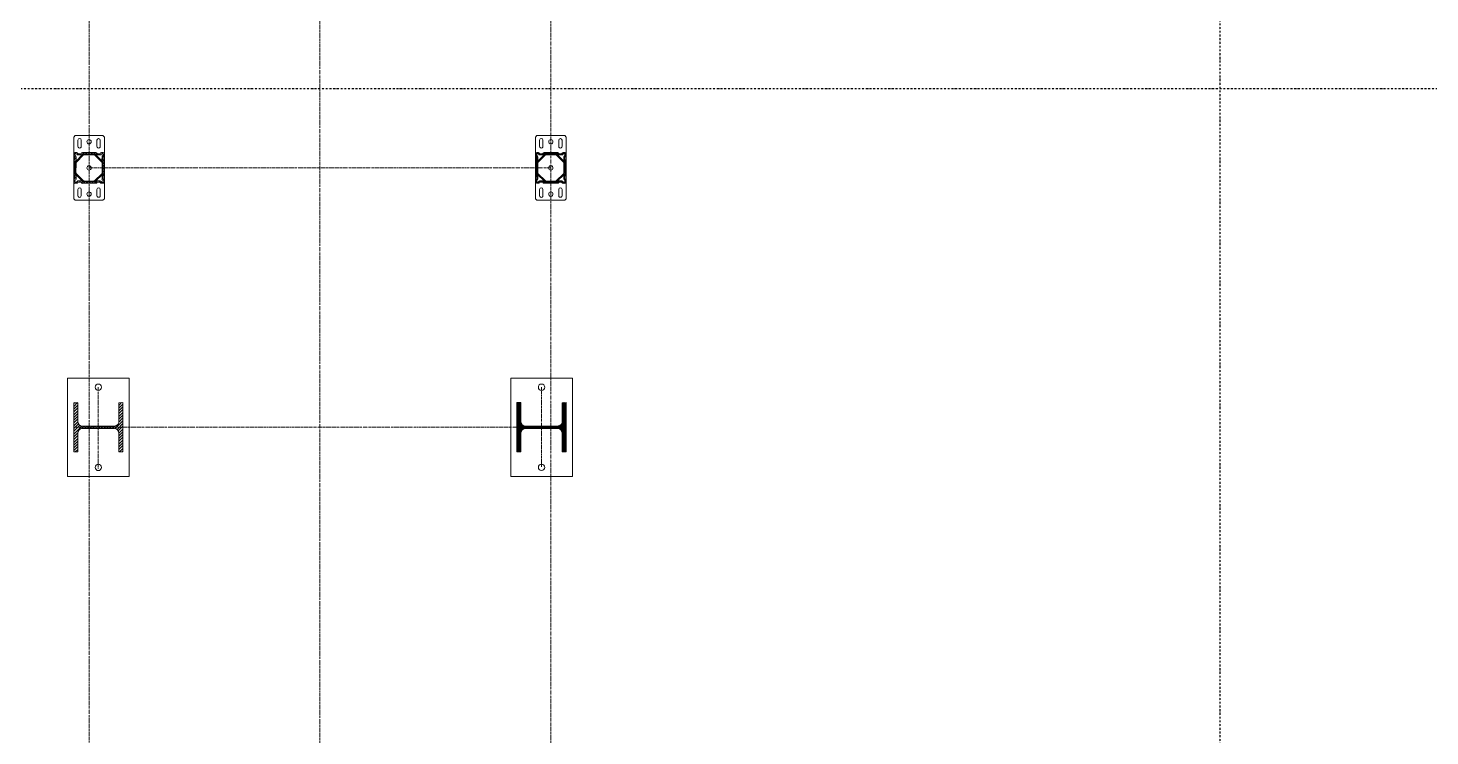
# Model space of a CAD drawing. Header units: millimetres. Extents: x 2179 to 44859, y 3478 to 159868.
# Drawn here: x 22198 to 26752, y 138791 to 141089 of the extents above; entities that cross this region are included whole.
import ezdxf

# ---------------------------------------------------------------- set-up
doc = ezdxf.new("R2010")
doc.units = ezdxf.units.MM
doc.linetypes.add('1_Čerchovaná 6_0mm', pattern=[12, 6, -3, 0, -3])
doc.linetypes.add('IMPORT-PHANTOM2', pattern=[14.732, 8.128, -1.524, 1.016, -1.524, 1.016, -1.524])
for name, color, linetype, lineweight in [('0-1', 7, 'IMPORT-PHANTOM2', 9), ('0-2', 7, 'Continuous', 9), ('2966-1_navrh dispozice stroju-HK_dwg-1', 7, 'Continuous', 9)]:
    doc.layers.add(name, color=color, linetype=linetype, lineweight=lineweight)
doc.layers.add('S-GRID-1', color=9, linetype='1_Čerchovaná 6_0mm', lineweight=25, true_color=0x808080)

# ---------------------------------------------------------------- blocks, each defined once
blk = doc.blocks.new('2966-1_navrh dispozice stroju-HK_dwg__X1424-902999-1NP _ stroje - KOTVÍCÍ BODY')
at = {"layer": '0-2'}
for p, q in [((-16824.2, 7785.1), (-16834.3, 7795.2)), ((-16828.7, 7785.1), (-16834.3, 7790.7)), ((-16819.7, 7785.1), (-16832.7, 7798.1)), ((-16815.3, 7785.1), (-16828.3, 7798.1)), ((-16810.8, 7785.1), (-16823.8, 7798.1)), ((-16806.3, 7785.1), (-16819.3, 7798.1)), ((-16801.8, 7785.1), (-16814.8, 7798.1)), ((-16797.3, 7785.1), (-16810.3, 7798.1)), ((-16792.8, 7785.1), (-16805.8, 7798.1)), ((-16788.3, 7785.1), (-16801.3, 7798.1)), ((-16783.8, 7785.1), (-16796.8, 7798.1)), ((-16779.3, 7785.1), (-16792.3, 7798.1)), ((-16774.8, 7785.1), (-16787.8, 7798.1)), ((-16769.9, 7784.7), (-16783.4, 7798.1)), ((-16750.3, 7769.5), (-16778.9, 7798.1)), ((-16749.8, 7773.6), (-16774.4, 7798.1)), ((-16748.6, 7776.8), (-16769.9, 7798.1)), ((-16746.9, 7779.6), (-16765.4, 7798.1)), ((-16744.6, 7781.8), (-16760.9, 7798.1)), ((-16741.8, 7783.5), (-16756.4, 7798.1)), ((-16738.5, 7784.7), (-16751.9, 7798.1)), ((-16734.4, 7785.1), (-16747.4, 7798.1)), ((-16729.9, 7785.1), (-16742.9, 7798.1)), ((-16725.5, 7785.1), (-16738.5, 7798.1)), ((-16721, 7785.1), (-16734, 7798.1)), ((-16716.5, 7785.1), (-16729.5, 7798.1)), ((-16712, 7785.1), (-16725, 7798.1)), ((-16707.5, 7785.1), (-16720.5, 7798.1)), ((-16703, 7785.1), (-16716, 7798.1)), ((-16698.5, 7785.1), (-16711.5, 7798.1)), ((-16694, 7785.1), (-16707, 7798.1)), ((-16689.5, 7785.1), (-16702.5, 7798.1)), ((-16685, 7785.1), (-16698, 7798.1)), ((-16680.5, 7785.1), (-16693.5, 7798.1)), ((-16676.1, 7785.1), (-16689.1, 7798.1)), ((-16674.3, 7787.8), (-16684.6, 7798.1)), ((-16674.3, 7792.3), (-16680.1, 7798.1)), ((-16674.3, 7796.8), (-16675.6, 7798.1)), ((-16833.2, 7785.1), (-16834.3, 7786.2)), ((-16750.3, 7765), (-16758.7, 7773.5)), ((-16750.3, 7760.6), (-16758.3, 7768.6)), ((-16750.3, 7756.1), (-16758.3, 7764.1)), ((-16750.3, 7751.6), (-16758.3, 7759.6)), ((-16750.3, 7747.1), (-16758.3, 7755.1)), ((-16750.3, 7742.6), (-16758.3, 7750.6)), ((-16750.3, 7738.1), (-16758.3, 7746.1)), ((-16750.3, 7733.6), (-16758.3, 7741.6)), ((-16750.3, 7729.1), (-16758.3, 7737.1)), ((-16750.3, 7724.6), (-16758.3, 7732.6)), ((-16750.3, 7720.1), (-16758.3, 7728.1)), ((-16750.3, 7715.7), (-16758.3, 7723.7)), ((-16750.3, 7711.2), (-16758.3, 7719.2)), ((-16750.3, 7706.7), (-16758.3, 7714.7)), ((-16750.3, 7702.2), (-16758.3, 7710.2)), ((-16750.3, 7697.7), (-16758.3, 7705.7)), ((-16750.3, 7693.2), (-16758.3, 7701.2)), ((-16750.3, 7688.7), (-16758.3, 7696.7)), ((-16820.9, 7638.1), (-16833.9, 7651.1)), ((-16816.4, 7638.1), (-16829.4, 7651.1)), ((-16811.9, 7638.1), (-16824.9, 7651.1)), ((-16807.4, 7638.1), (-16820.4, 7651.1)), ((-16803, 7638.1), (-16816, 7651.1)), ((-16798.5, 7638.1), (-16811.5, 7651.1)), ((-16794, 7638.1), (-16807, 7651.1)), ((-16789.5, 7638.1), (-16802.5, 7651.1)), ((-16785, 7638.1), (-16798, 7651.1)), ((-16780.5, 7638.1), (-16793.5, 7651.1)), ((-16776, 7638.1), (-16789, 7651.1)), ((-16771.5, 7638.1), (-16784.5, 7651.1)), ((-16767, 7638.1), (-16780, 7651.1)), ((-16762.5, 7638.1), (-16775.5, 7651.1)), ((-16758.1, 7638.1), (-16771.3, 7651.3)), ((-16753.6, 7638.1), (-16767.7, 7652.2)), ((-16749.1, 7638.1), (-16764.8, 7653.8)), ((-16744.6, 7638.1), (-16762.4, 7655.9)), ((-16740.1, 7638.1), (-16760.5, 7658.5)), ((-16735.6, 7638.1), (-16759.1, 7661.6)), ((-16731.1, 7638.1), (-16758.4, 7665.4)), ((-16750.3, 7684.2), (-16758.3, 7692.2)), ((-16750.3, 7679.7), (-16758.3, 7687.7)), ((-16750.3, 7675.2), (-16758.3, 7683.2)), ((-16750.3, 7670.7), (-16758.3, 7678.7)), ((-16750.3, 7666.3), (-16758.3, 7674.3)), ((-16749.3, 7660.7), (-16758.3, 7669.8)), ((-16726.6, 7638.1), (-16740.6, 7652.1)), ((-16722.1, 7638.1), (-16735.1, 7651.1)), ((-16717.6, 7638.1), (-16730.6, 7651.1)), ((-16713.2, 7638.1), (-16726.2, 7651.1)), ((-16708.7, 7638.1), (-16721.7, 7651.1)), ((-16704.2, 7638.1), (-16717.2, 7651.1)), ((-16699.7, 7638.1), (-16712.7, 7651.1)), ((-16695.2, 7638.1), (-16708.2, 7651.1)), ((-16690.7, 7638.1), (-16703.7, 7651.1)), ((-16686.2, 7638.1), (-16699.2, 7651.1)), ((-16681.7, 7638.1), (-16694.7, 7651.1)), ((-16677.2, 7638.1), (-16690.2, 7651.1)), ((-16674.3, 7639.7), (-16685.7, 7651.1)), ((-16674.3, 7644.1), (-16681.3, 7651.1)), ((-16674.3, 7648.6), (-16676.8, 7651.1)), ((-16825.4, 7638.1), (-16834.3, 7647)), ((-16829.9, 7638.1), (-16834.3, 7642.5))]:
    blk.add_line(p, q, dxfattribs=at)
blk = doc.blocks.new('2966-1_navrh dispozice stroju-HK_dwg__X1425-903000-1NP _ stroje - KOTVÍCÍ BODY')
at = {"layer": '0-2'}
for p, q in [((-16825.6, 6345.1), (-16834.3, 6353.8)), ((-16816.6, 6345.1), (-16829.6, 6358.1)), ((-16807.6, 6345.1), (-16820.6, 6358.1)), ((-16798.6, 6345.1), (-16811.6, 6358.1)), ((-16789.6, 6345.1), (-16802.6, 6358.1)), ((-16780.7, 6345.1), (-16793.7, 6358.1)), ((-16771.5, 6344.9), (-16784.7, 6358.1)), ((-16750.1, 6332.5), (-16775.7, 6358.1)), ((-16747.5, 6338.8), (-16766.7, 6358.1)), ((-16750.3, 6323.7), (-16758.5, 6331.9)), ((-16742.7, 6343.1), (-16757.7, 6358.1)), ((-16735.7, 6345), (-16748.8, 6358.1)), ((-16726.8, 6345.1), (-16739.8, 6358.1)), ((-16717.8, 6345.1), (-16730.8, 6358.1)), ((-16708.8, 6345.1), (-16721.8, 6358.1)), ((-16699.8, 6345.1), (-16712.8, 6358.1)), ((-16690.9, 6345.1), (-16703.9, 6358.1)), ((-16681.9, 6345.1), (-16694.9, 6358.1)), ((-16674.3, 6346.5), (-16685.9, 6358.1)), ((-16674.3, 6355.5), (-16676.9, 6358.1)), ((-16750.3, 6314.7), (-16758.3, 6322.7)), ((-16750.3, 6305.7), (-16758.3, 6313.7)), ((-16750.3, 6296.8), (-16758.3, 6304.8)), ((-16750.3, 6287.8), (-16758.3, 6295.8)), ((-16750.3, 6278.8), (-16758.3, 6286.8)), ((-16750.3, 6269.8), (-16758.3, 6277.8)), ((-16750.3, 6260.8), (-16758.3, 6268.8)), ((-16750.3, 6251.9), (-16758.3, 6259.9)), ((-16750.3, 6242.9), (-16758.3, 6250.9)), ((-16750.3, 6233.9), (-16758.3, 6241.9)), ((-16822.2, 6198.1), (-16834.3, 6210.1)), ((-16831.2, 6198.1), (-16834.3, 6201.2)), ((-16813.3, 6198.1), (-16826.3, 6211.1)), ((-16804.3, 6198.1), (-16817.3, 6211.1)), ((-16795.3, 6198.1), (-16808.3, 6211.1)), ((-16786.3, 6198.1), (-16799.3, 6211.1)), ((-16777.3, 6198.1), (-16790.3, 6211.1)), ((-16768.4, 6198.1), (-16781.4, 6211.1)), ((-16759.4, 6198.1), (-16772.5, 6211.2)), ((-16750.4, 6198.1), (-16765.6, 6213.3)), ((-16741.4, 6198.1), (-16761, 6217.6)), ((-16732.4, 6198.1), (-16758.5, 6224.1)), ((-16750.2, 6224.8), (-16758.3, 6232.9)), ((-16723.5, 6198.1), (-16736.6, 6211.2)), ((-16714.5, 6198.1), (-16727.5, 6211.1)), ((-16705.5, 6198.1), (-16718.5, 6211.1)), ((-16696.5, 6198.1), (-16709.5, 6211.1)), ((-16687.5, 6198.1), (-16700.5, 6211.1)), ((-16678.6, 6198.1), (-16691.6, 6211.1)), ((-16674.3, 6202.8), (-16682.6, 6211.1))]:
    blk.add_line(p, q, dxfattribs=at)
blk = doc.blocks.new('2966-1_navrh dispozice stroju-HK_dwg__X1430-903005-1NP _ stroje - KOTVÍCÍ BODY')
at = {"layer": '0-2'}
for p, q in [((-17642.3, 7790.4), (-17646.3, 7794.4)), ((-17638.3, 7782), (-17646.3, 7790)), ((-17641.4, 7794.1), (-17644.7, 7797.3)), ((-17636.9, 7794), (-17641, 7798.1)), ((-17628.5, 7790.1), (-17636.5, 7798.1)), ((-17633, 7790.2), (-17636.3, 7793.4)), ((-17624, 7790.1), (-17628, 7794.1)), ((-17620.1, 7790.7), (-17623.5, 7794.1)), ((-17618.3, 7793.4), (-17621.3, 7796.4)), ((-17614.5, 7794.1), (-17618.5, 7798)), ((-17610, 7794.1), (-17614, 7798.1)), ((-17605.5, 7794.1), (-17609.5, 7798.1)), ((-17601, 7794.1), (-17605, 7798.1)), ((-17596.6, 7794.1), (-17600.6, 7798.1)), ((-17592.1, 7794.1), (-17596.1, 7798.1)), ((-17587.6, 7794.1), (-17591.6, 7798.1)), ((-17583.1, 7794.1), (-17587.1, 7798.1)), ((-17578.6, 7794.1), (-17582.6, 7798.1)), ((-17570.1, 7790.1), (-17578.1, 7798.1)), ((-17570.7, 7795.1), (-17573.5, 7797.9)), ((-17565.6, 7790.1), (-17569.6, 7794.1)), ((-17561.1, 7790.1), (-17565.1, 7794.1)), ((-17557.6, 7791.1), (-17560.7, 7794.1)), ((-17555.9, 7793.9), (-17559, 7796.9)), ((-17551.7, 7794.1), (-17555.7, 7798.1)), ((-17546.3, 7793.2), (-17551.2, 7798.1)), ((-17547.5, 7785.4), (-17550.5, 7788.4)), ((-17546.3, 7788.7), (-17550.3, 7792.7)), ((-17642.3, 7763.5), (-17646.3, 7767.5)), ((-17642.3, 7759), (-17646.3, 7763)), ((-17642.3, 7754.5), (-17646.3, 7758.5)), ((-17642.3, 7750), (-17646.3, 7754)), ((-17642.3, 7745.5), (-17646.3, 7749.5)), ((-17642.3, 7741.1), (-17646.3, 7745.1)), ((-17642.3, 7768), (-17645.9, 7771.6)), ((-17640.4, 7770.6), (-17643.5, 7773.7)), ((-17638.3, 7777.5), (-17642.3, 7781.5)), ((-17638.4, 7773.1), (-17642.3, 7777)), ((-17550.3, 7779.3), (-17554.3, 7783.3)), ((-17550.3, 7774.8), (-17554.3, 7778.8)), ((-17546.3, 7766.3), (-17554.3, 7774.3)), ((-17550.3, 7783.7), (-17553.3, 7786.8)), ((-17546.3, 7761.8), (-17550.3, 7765.8)), ((-17546.3, 7757.3), (-17550.3, 7761.3)), ((-17546.3, 7752.8), (-17550.3, 7756.8)), ((-17546.3, 7748.3), (-17550.3, 7752.3)), ((-17546.3, 7743.8), (-17550.3, 7747.8)), ((-17546.3, 7739.3), (-17550.3, 7743.3)), ((-17546.5, 7770.9), (-17549.3, 7773.7)), ((-17642.3, 7736.6), (-17646.3, 7740.6)), ((-17642.3, 7732.1), (-17646.3, 7736.1)), ((-17642.3, 7727.6), (-17646.3, 7731.6)), ((-17638.3, 7719.1), (-17646.3, 7727.1)), ((-17639.7, 7698.1), (-17646.3, 7704.6)), ((-17642.3, 7705.1), (-17646.1, 7709)), ((-17641, 7708.3), (-17644.1, 7711.4)), ((-17638.3, 7714.6), (-17642.3, 7718.6)), ((-17638.6, 7710.4), (-17642.3, 7714.1)), ((-17638.9, 7724.1), (-17640.3, 7725.6)), ((-17635.4, 7698.3), (-17639.3, 7702.1)), ((-17633, 7700.3), (-17636.1, 7703.4)), ((-17630.3, 7702.1), (-17633.9, 7705.8)), ((-17625.8, 7702.1), (-17629.8, 7706.1)), ((-17617.3, 7698.1), (-17625.3, 7706.1)), ((-17618.8, 7704.1), (-17620.2, 7705.5)), ((-17612.8, 7698.1), (-17616.8, 7702.1)), ((-17608.3, 7698.1), (-17612.3, 7702.1)), ((-17603.8, 7698.1), (-17607.8, 7702.1)), ((-17599.3, 7698.1), (-17603.3, 7702.1)), ((-17594.8, 7698.1), (-17598.8, 7702.1)), ((-17590.4, 7698.1), (-17594.4, 7702.1)), ((-17585.9, 7698.1), (-17589.9, 7702.1)), ((-17581.4, 7698.1), (-17585.4, 7702.1)), ((-17576.9, 7698.1), (-17580.9, 7702.1)), ((-17572.8, 7698.5), (-17576.4, 7702.1)), ((-17570.7, 7700.9), (-17573.8, 7704)), ((-17567.4, 7702.1), (-17571.3, 7706)), ((-17562.9, 7702.1), (-17566.9, 7706.1)), ((-17554.4, 7698.1), (-17562.4, 7706.1)), ((-17550.3, 7716.4), (-17554.3, 7720.4)), ((-17546.3, 7707.9), (-17554.3, 7715.9)), ((-17550.9, 7708.1), (-17554.2, 7711.4)), ((-17550, 7698.1), (-17553.9, 7702.1)), ((-17550.3, 7720.9), (-17553.7, 7724.3)), ((-17548, 7723.1), (-17551, 7726.1)), ((-17546.3, 7703.4), (-17550.4, 7707.5)), ((-17546.3, 7734.9), (-17550.3, 7738.9)), ((-17546.3, 7730.4), (-17550.3, 7734.4)), ((-17546.3, 7725.9), (-17550.3, 7729.9)), ((-17547.1, 7699.7), (-17550.3, 7703))]:
    blk.add_line(p, q, dxfattribs=at)
blk = doc.blocks.new('2966-1_navrh dispozice stroju-HK_dwg__X1431-903006-1NP _ stroje - KOTVÍCÍ BODY')
at = {"layer": '0-2'}
for p, q in [((-17640.6, 7768.1), (-17616.3, 7792.4)), ((-17609.2, 7790.6), (-17606.2, 7793.6)), ((-17600.2, 7790.6), (-17597.2, 7793.6)), ((-17591.2, 7790.6), (-17588.2, 7793.6)), ((-17582.2, 7790.6), (-17579.2, 7793.6)), ((-17576, 7787.9), (-17573.9, 7790)), ((-17641.8, 7758), (-17638.8, 7761)), ((-17641.8, 7749), (-17638.8, 7752)), ((-17641.8, 7740), (-17638.8, 7743)), ((-17571.5, 7783.4), (-17569.4, 7785.5)), ((-17567, 7778.9), (-17564.9, 7781)), ((-17562.5, 7774.4), (-17560.4, 7776.5)), ((-17558, 7769.9), (-17555.9, 7772)), ((-17553.9, 7765), (-17551.5, 7767.5)), ((-17553.8, 7756.1), (-17550.8, 7759.1)), ((-17553.8, 7747.2), (-17550.8, 7750.2)), ((-17641.8, 7731), (-17638.8, 7734)), ((-17638.2, 7725.6), (-17636.1, 7727.8)), ((-17633.7, 7721.1), (-17631.6, 7723.3)), ((-17629.2, 7716.7), (-17627.1, 7718.8)), ((-17624.7, 7712.2), (-17622.6, 7714.3)), ((-17620.2, 7707.7), (-17618.1, 7709.8)), ((-17615.7, 7703.2), (-17613.2, 7705.7)), ((-17607.4, 7702.6), (-17604.4, 7705.6)), ((-17598.4, 7702.6), (-17595.4, 7705.6)), ((-17589.4, 7702.6), (-17586.4, 7705.6)), ((-17580.4, 7702.6), (-17550.8, 7732.2)), ((-17553.8, 7738.2), (-17550.8, 7741.2))]:
    blk.add_line(p, q, dxfattribs=at)
blk = doc.blocks.new('2966-1_navrh dispozice stroju-HK_dwg__X1434-903009-1NP _ stroje - KOTVÍCÍ BODY')
at = {"layer": '0-2'}
for p, q in [((-17642.3, 6290.7), (-17646.2, 6294.7)), ((-17632.7, 6290.1), (-17640.7, 6298.1)), ((-17623.7, 6290.1), (-17627.7, 6294.1)), ((-17618.2, 6293.6), (-17621.2, 6296.6)), ((-17609.7, 6294.1), (-17613.7, 6298.1)), ((-17600.7, 6294.1), (-17604.7, 6298.1)), ((-17591.8, 6294.1), (-17595.8, 6298.1)), ((-17582.8, 6294.1), (-17586.8, 6298.1)), ((-17569.8, 6290.1), (-17577.8, 6298.1)), ((-17560.8, 6290.1), (-17564.8, 6294.1)), ((-17555.8, 6294), (-17558.8, 6297)), ((-17546.3, 6293.5), (-17550.9, 6298.1)), ((-17547.4, 6285.6), (-17550.4, 6288.6)), ((-17642.3, 6263.8), (-17646.3, 6267.8)), ((-17642.3, 6254.8), (-17646.3, 6258.8)), ((-17642.3, 6245.8), (-17646.3, 6249.8)), ((-17642.3, 6236.9), (-17646.3, 6240.9)), ((-17640.2, 6270.7), (-17643.3, 6273.8)), ((-17638.3, 6277.8), (-17642.3, 6281.8)), ((-17550.3, 6279.6), (-17554.3, 6283.6)), ((-17546.3, 6266.6), (-17554.3, 6274.6)), ((-17546.3, 6257.6), (-17550.3, 6261.6)), ((-17546.3, 6248.6), (-17550.3, 6252.6)), ((-17546.3, 6239.6), (-17550.3, 6243.6)), ((-17642.3, 6227.9), (-17646.3, 6231.9)), ((-17639.5, 6198.1), (-17646.3, 6204.9)), ((-17640.7, 6208.4), (-17643.9, 6211.5)), ((-17638.3, 6214.9), (-17642.3, 6218.9)), ((-17632.9, 6200.5), (-17636, 6203.7)), ((-17625.5, 6202.1), (-17629.5, 6206.1)), ((-17612.5, 6198.1), (-17616.5, 6202.1)), ((-17603.5, 6198.1), (-17607.5, 6202.1)), ((-17594.6, 6198.1), (-17598.6, 6202.1)), ((-17585.6, 6198.1), (-17589.6, 6202.1)), ((-17576.6, 6198.1), (-17580.6, 6202.1)), ((-17570.6, 6201.1), (-17573.7, 6204.2)), ((-17562.6, 6202.1), (-17566.6, 6206.1)), ((-17550.3, 6216.7), (-17554.3, 6220.7)), ((-17546.3, 6203.7), (-17554.3, 6211.7)), ((-17549.7, 6198.1), (-17553.6, 6202.1)), ((-17547.8, 6223.2), (-17550.8, 6226.2)), ((-17546.3, 6230.7), (-17550.3, 6234.7))]:
    blk.add_line(p, q, dxfattribs=at)
blk = doc.blocks.new('2966-1_navrh dispozice stroju-HK_dwg__X1435-903010-1NP _ stroje - KOTVÍCÍ BODY')
at = {"layer": '0-2'}
for p, q in [((-17641.8, 6262.7), (-17611, 6293.6)), ((-17609.5, 6290.6), (-17606.5, 6293.6)), ((-17605, 6290.6), (-17602, 6293.6)), ((-17600.5, 6290.6), (-17597.5, 6293.6)), ((-17596, 6290.6), (-17593, 6293.6)), ((-17591.5, 6290.6), (-17588.5, 6293.6)), ((-17587, 6290.6), (-17584, 6293.6)), ((-17582.5, 6290.6), (-17579.5, 6293.6)), ((-17578.5, 6290.1), (-17576.3, 6292.4)), ((-17576.1, 6288), (-17574, 6290.1)), ((-17573.9, 6285.8), (-17571.8, 6287.9)), ((-17571.6, 6283.5), (-17569.5, 6285.6)), ((-17641.8, 6258.2), (-17638.8, 6261.2)), ((-17641.8, 6253.8), (-17638.8, 6256.8)), ((-17641.8, 6249.3), (-17638.8, 6252.3)), ((-17641.8, 6244.8), (-17638.8, 6247.8)), ((-17641.8, 6240.3), (-17638.8, 6243.3)), ((-17569.4, 6281.3), (-17567.3, 6283.4)), ((-17567.1, 6279), (-17565, 6281.2)), ((-17564.9, 6276.8), (-17562.8, 6278.9)), ((-17562.7, 6274.5), (-17560.5, 6276.7)), ((-17560.4, 6272.3), (-17558.3, 6274.4)), ((-17558.2, 6270), (-17556, 6272.2)), ((-17555.9, 6267.8), (-17553.8, 6269.9)), ((-17554, 6265.2), (-17551.6, 6267.6)), ((-17553.8, 6260.9), (-17550.8, 6263.9)), ((-17553.8, 6256.4), (-17550.8, 6259.4)), ((-17553.8, 6252), (-17550.8, 6255)), ((-17553.8, 6247.5), (-17550.8, 6250.5)), ((-17553.8, 6243), (-17550.8, 6246)), ((-17553.8, 6238.5), (-17550.8, 6241.5)), ((-17641.8, 6235.8), (-17638.8, 6238.8)), ((-17641.8, 6231.3), (-17638.8, 6234.3)), ((-17640.6, 6228), (-17638.3, 6230.3)), ((-17638.4, 6225.8), (-17636.2, 6227.9)), ((-17636.1, 6223.5), (-17634, 6225.7)), ((-17633.9, 6221.3), (-17631.7, 6223.4)), ((-17631.6, 6219), (-17629.5, 6221.2)), ((-17629.4, 6216.8), (-17627.3, 6218.9)), ((-17627.1, 6214.6), (-17625, 6216.7)), ((-17624.9, 6212.3), (-17622.8, 6214.4)), ((-17622.6, 6210.1), (-17620.5, 6212.2)), ((-17620.4, 6207.8), (-17618.3, 6209.9)), ((-17618.1, 6205.6), (-17616, 6207.7)), ((-17615.9, 6203.4), (-17613.4, 6205.8)), ((-17612.2, 6202.6), (-17609.2, 6205.6)), ((-17607.7, 6202.6), (-17604.7, 6205.6)), ((-17603.2, 6202.6), (-17600.2, 6205.6)), ((-17598.7, 6202.6), (-17595.7, 6205.6)), ((-17594.2, 6202.6), (-17591.2, 6205.6)), ((-17589.7, 6202.6), (-17586.7, 6205.6)), ((-17585.2, 6202.6), (-17582.2, 6205.6)), ((-17580.7, 6202.6), (-17550.8, 6232.5)), ((-17553.8, 6234), (-17550.8, 6237))]:
    blk.add_line(p, q, dxfattribs=at)
blk = doc.blocks.new('2966-1_navrh dispozice stroju-HK_dwg-867852-1NP _ stroje - KOTVÍCÍ BODY')
at = {"layer": '0-1'}
for p, q in [((-15836.8, 17684.7), (-337.4, 8367.9)), ((-11089.6, 15706.2), (-11862.4, 14420.6)), ((-11166.5, 13943.9), (-10342.2, 15315.2)), ((-10494.8, 15313.6), (-10272, 15179.7)), ((-11236.7, 14079.5), (-11009.3, 13942.8))]:
    blk.add_line(p, q, dxfattribs=at)
at = {"layer": '0-1', "flags": 128}
blk.add_lwpolyline([(-1810.9, 10128.7), (-15450.4, 18327.5), (-16223.2, 17041.9), (-2583.7, 8843.1)], close=True, dxfattribs=at)
at = {"layer": '0-2'}
for p, q in [((-11136.4, 15764.1), (-11153.6, 15774.4)), ((-11147.9, 15783.8), (-11130.8, 15773.5)), ((-11115.3, 15752.8), (-11110.8, 15760.1)), ((-11112.2, 15750.1), (-11107, 15758.7)), ((-11111.7, 15766.4), (-11108.7, 15771.4)), ((-11107.9, 15765), (-11105.8, 15768.4)), ((-11104.5, 15768.8), (-11101, 15766.7)), ((-11098.8, 15760.7), (-11090.2, 15755.5)), ((-11096.1, 15763.8), (-11088.8, 15759.4)), ((-11168.4, 15711), (-11185.5, 15721.3)), ((-11179.9, 15730.7), (-11162.7, 15720.4)), ((-11143.7, 15713.3), (-11121.2, 15750.6)), ((-11139.9, 15711.8), (-11118.2, 15747.9)), ((-11119.7, 15744.4), (-11137.4, 15714.9)), ((-11117.8, 15741.7), (-11134.2, 15714.4)), ((-11083.9, 15754.5), (-11117.3, 15746.2)), ((-11084.4, 15751.3), (-11115.3, 15743.6)), ((-11083.9, 15756.5), (-11047.8, 15734.8)), ((-11054, 15734.4), (-11081.4, 15750.8)), ((-11051.4, 15736.3), (-11080.9, 15754)), ((-11044.5, 15701), (-11052.2, 15731.9)), ((-11041.3, 15700.5), (-11049.6, 15733.9)), ((-11045.7, 15728.8), (-11037, 15723.6)), ((-11043, 15731.8), (-11035.6, 15727.4)), ((-11035, 15715.4), (-11040.2, 15706.8)), ((-11032, 15712.7), (-11036.4, 15705.4)), ((-11030.8, 15724.5), (-11027.3, 15722.4)), ((-11027, 15721), (-11029.1, 15717.6)), ((-11023, 15719.8), (-11026, 15714.9)), ((-11156.1, 15692.5), (-11153.1, 15697.5)), ((-11152.2, 15691.3), (-11150.1, 15694.8)), ((-11148.4, 15687.9), (-11151.8, 15689.9)), ((-11147.2, 15699.6), (-11142.8, 15707)), ((-11144.2, 15696.9), (-11138.9, 15705.6)), ((-11136.2, 15680.5), (-11143.5, 15684.9)), ((-11133.5, 15683.6), (-11142.1, 15688.8)), ((-11137.9, 15711.9), (-11129.6, 15678.5)), ((-11134.7, 15711.4), (-11127, 15680.4)), ((-11095.2, 15655.9), (-11131.3, 15677.6)), ((-11127.8, 15676), (-11098.3, 15658.3)), ((-11125.1, 15678), (-11097.8, 15661.5)), ((-11094.8, 15661.1), (-11063.8, 15668.8)), ((-11061.4, 15670.6), (-11044.9, 15698)), ((-11039.3, 15700.5), (-11061, 15664.4)), ((-11059.4, 15668), (-11041.7, 15697.5)), ((-11035.5, 15699.1), (-11058, 15661.7)), ((-10999.3, 15681.7), (-11016.4, 15692)), ((-11010.8, 15701.4), (-10993.6, 15691.1)), ((-11095.3, 15657.9), (-11061.9, 15666.2)), ((-11083, 15648.6), (-11090.4, 15653)), ((-11080.3, 15651.6), (-11089, 15656.8)), ((-11074.7, 15643.6), (-11078.2, 15645.7)), ((-11071.3, 15647.4), (-11073.3, 15643.9)), ((-11067, 15662.3), (-11072.2, 15653.6)), ((-11067.4, 15646), (-11070.4, 15641)), ((-11063.9, 15659.6), (-11068.3, 15652.2)), ((-11031.2, 15628.5), (-11048.4, 15638.8)), ((-11042.7, 15648.3), (-11025.6, 15638)), ((-10360, 15293.3), (-10413.6, 15204.2)), ((-10406.7, 15200), (-10353.2, 15289.2)), ((-11909.2, 14478.5), (-11926.4, 14488.8)), ((-11920.7, 14498.2), (-11903.6, 14487.9)), ((-11884.5, 14480.8), (-11881.5, 14485.8)), ((-11880.7, 14479.4), (-11878.6, 14482.8)), ((-11877.2, 14483.2), (-11873.8, 14481.1)), ((-11952.6, 14445.1), (-11935.5, 14434.8)), ((-11916.5, 14427.6), (-11894, 14465)), ((-11912.6, 14426.2), (-11891, 14462.3)), ((-11892.5, 14458.7), (-11910.2, 14429.3)), ((-11890.6, 14456.1), (-11907, 14428.8)), ((-11856.7, 14468.9), (-11890, 14460.6)), ((-11857.2, 14465.7), (-11888.1, 14458)), ((-11888, 14467.2), (-11883.6, 14474.5)), ((-11885, 14464.4), (-11879.8, 14473.1)), ((-11871.6, 14475.1), (-11863, 14469.9)), ((-11868.9, 14478.2), (-11861.6, 14473.7)), ((-11856.7, 14470.8), (-11820.6, 14449.1)), ((-11826.8, 14448.8), (-11854.1, 14465.2)), ((-11824.2, 14450.7), (-11853.7, 14468.4)), ((-11817.3, 14415.4), (-11825, 14446.3)), ((-11814.1, 14414.9), (-11822.4, 14448.2)), ((-11818.5, 14443.2), (-11809.8, 14438)), ((-11815.8, 14446.2), (-11808.4, 14441.8)), ((-11803.6, 14438.9), (-11800.1, 14436.8)), ((-11941.2, 14425.3), (-11958.3, 14435.7)), ((-11928.9, 14406.9), (-11925.9, 14411.9)), ((-11925, 14405.7), (-11922.9, 14409.2)), ((-11921.2, 14402.2), (-11924.6, 14404.3)), ((-11920, 14414), (-11915.6, 14421.4)), ((-11916.9, 14411.3), (-11911.7, 14420)), ((-11909, 14394.9), (-11916.3, 14399.3)), ((-11906.2, 14397.9), (-11914.9, 14403.1)), ((-11910.7, 14426.2), (-11902.4, 14392.9)), ((-11907.5, 14425.8), (-11899.8, 14394.8)), ((-11868, 14370.3), (-11904.1, 14392)), ((-11897.9, 14392.4), (-11870.6, 14375.9)), ((-11834.2, 14385), (-11817.7, 14412.3)), ((-11812.1, 14414.9), (-11833.8, 14378.8)), ((-11832.2, 14382.4), (-11814.5, 14411.9)), ((-11808.3, 14413.5), (-11830.7, 14376.1)), ((-11807.8, 14429.8), (-11813, 14421.2)), ((-11804.8, 14427.1), (-11809.2, 14419.8)), ((-11799.8, 14435.4), (-11801.8, 14432)), ((-11795.8, 14434.2), (-11798.8, 14429.3)), ((-11772.1, 14396.1), (-11789.2, 14406.4)), ((-11783.6, 14415.8), (-11766.4, 14405.5)), ((-11900.5, 14390.4), (-11871.1, 14372.7)), ((-11868.1, 14372.3), (-11834.7, 14380.6)), ((-11867.6, 14375.5), (-11836.6, 14383.2)), ((-11855.8, 14363), (-11863.2, 14367.4)), ((-11853.1, 14366), (-11861.8, 14371.2)), ((-11847.5, 14358), (-11851, 14360)), ((-11844, 14361.8), (-11846.1, 14358.3)), ((-11839.7, 14376.7), (-11844.9, 14368)), ((-11840.2, 14360.4), (-11843.2, 14355.4)), ((-11836.7, 14374), (-11841.1, 14366.6)), ((-11804, 14342.9), (-11821.2, 14353.2)), ((-11815.5, 14362.6), (-11798.4, 14352.3)), ((-11101.9, 14059.1), (-11155.5, 13970)), ((-11148.6, 13965.9), (-11095, 14055))]:
    blk.add_line(p, q, dxfattribs=at)
at = {"layer": '0-2', "flags": 128}
for points in [[(-10978.1, 15697.5), (-11024.4, 15725.3), (-11029.4, 15728.3), (-11045.1, 15737.8), (-11082.5, 15760.3), (-11098.3, 15769.7), (-11103.2, 15772.7), (-11149.5, 15800.6), (-11156.4, 15798.8), (-11202.8, 15721.7), (-11201, 15714.8), (-11154.8, 15687), (-11149.8, 15684), (-11134, 15674.6), (-11096.7, 15652.1), (-11080.9, 15642.6), (-11075.9, 15639.6), (-11029.6, 15611.8), (-11022.8, 15613.5), (-10976.4, 15690.7)], [(-10194.7, 15250), (-10469, 15414.8), (-10572, 15243.4), (-10297.8, 15078.5)], [(-11750.9, 14411.9), (-11797.2, 14439.7), (-11802.2, 14442.7), (-11817.9, 14452.2), (-11855.3, 14474.7), (-11871.1, 14484.1), (-11876, 14487.1), (-11922.3, 14514.9), (-11929.2, 14513.2), (-11975.5, 14436.1), (-11973.8, 14429.2), (-11927.6, 14401.4), (-11922.6, 14398.4), (-11906.8, 14388.9), (-11869.4, 14366.5), (-11853.7, 14357), (-11848.7, 14354), (-11802.4, 14326.2), (-11795.6, 14327.9), (-11749.2, 14405)], [(-11313.9, 14009.2), (-11039.6, 13844.3), (-10936.6, 14015.8), (-11210.9, 14180.6)]]:
    blk.add_lwpolyline(points, close=True, dxfattribs=at)
for points in [[(-10332.6, 15294.3), (-10280.3, 15262.9), (-10273.6, 15274), (-10410.7, 15356.5), (-10417.4, 15345.3), (-10365.1, 15313.9)], [(-10434.2, 15199), (-10486.5, 15230.5), (-10493.2, 15219.3), (-10356, 15136.9), (-10349.3, 15148), (-10401.6, 15179.5)], [(-11074.5, 14060.1), (-11022.2, 14028.7), (-11015.5, 14039.8), (-11152.6, 14122.3), (-11159.3, 14111.1), (-11107, 14079.7)], [(-11176.1, 13964.9), (-11228.3, 13996.3), (-11235, 13985.1), (-11097.9, 13902.7), (-11091.2, 13913.8), (-11143.5, 13945.3)]]:
    blk.add_lwpolyline(points, dxfattribs=at)
at = {"layer": '0-2'}
for centre, radius in [((-11162.4, 15750), 7), ((-11089.6, 15706.2), 7), ((-11016.7, 15662.4), 7), ((-10494.8, 15313.6), 10.5), ((-10272, 15179.7), 10.5), ((-11935.2, 14464.4), 7), ((-11862.4, 14420.6), 7), ((-11789.5, 14376.8), 7), ((-11236.7, 14079.5), 10.5), ((-11013.8, 13945.5), 10.5)]:
    blk.add_circle(centre, radius, dxfattribs=at)
for centre, radius, start, end in [((-11150.7, 15779.1), 5.5, 58.9896, 238.9896), ((-11133.6, 15768.8), 5.5, 238.9896, 58.9896), ((-11108.3, 15764.3), 4, 148.9896, 227.4527), ((-11111.7, 15760.6), 1, 328.9896, 47.4527), ((-11105.3, 15769.3), 4, 58.9896, 148.9896), ((-11107.1, 15764.5), 1, 148.9896, 227.4527), ((-11110.4, 15760.8), 4, 328.9896, 47.4527), ((-11105, 15767.9), 1, 58.9896, 148.9896), ((-11101.5, 15765.8), 1, 340.5266, 58.9896), ((-11096.8, 15764.2), 4, 160.5266, 238.9896), ((-11100.3, 15766.3), 4, 340.5266, 58.9896), ((-11095.6, 15764.6), 1, 160.5266, 238.9896), ((-11088.2, 15760.2), 1, 238.9896, 317.4527), ((-11084.6, 15756.8), 4, 58.9896, 137.4527), ((-11182.7, 15726), 5.5, 58.9896, 238.9896), ((-11165.5, 15715.7), 5.5, 238.9896, 58.9896), ((-11140.2, 15711.2), 4, 148.9896, 227.4527), ((-11134, 15712.8), 4, 148.9896, 193.9896), ((-11130.8, 15712.3), 4, 148.9896, 193.9896), ((-11117.8, 15748.6), 4, 70.5266, 148.9896), ((-11116.3, 15742.3), 4, 103.9896, 148.9896), ((-11117.3, 15747.4), 1, 70.5266, 148.9896), ((-11114.4, 15739.7), 4, 103.9896, 148.9896), ((-11115.6, 15752.1), 4, 250.5266, 328.9896), ((-11116.1, 15753.3), 1, 250.5266, 328.9896), ((-11088.1, 15759), 4, 238.9896, 317.4527), ((-11084.4, 15755.6), 1, 58.9896, 137.4527), ((-11083.4, 15747.4), 4, 58.9896, 103.9896), ((-11082.9, 15750.6), 4, 58.9896, 103.9896), ((-11056.1, 15731), 4, 13.9896, 58.9896), ((-11053.5, 15732.9), 4, 13.9896, 58.9896), ((-11048.4, 15733.9), 1, 340.5266, 58.9896), ((-11043.6, 15732.2), 4, 160.5266, 238.9896), ((-11047.2, 15734.4), 4, 340.5266, 58.9896), ((-11042.5, 15732.7), 1, 160.5266, 238.9896), ((-11035, 15727), 4, 238.9896, 317.4527), ((-11035.1, 15728.3), 1, 238.9896, 317.4527), ((-11031.6, 15713.4), 4, 70.5266, 148.9896), ((-11031.4, 15724.9), 4, 58.9896, 137.4527), ((-11031.3, 15723.7), 1, 58.9896, 137.4527), ((-11031.1, 15712.2), 1, 70.5266, 148.9896), ((-11029.4, 15716.9), 4, 250.5266, 328.9896), ((-11029.9, 15718.1), 1, 250.5266, 328.9896), ((-11027.8, 15721.6), 1, 328.9896, 58.9896), ((-11026.5, 15721.9), 4, 328.9896, 58.9896), ((-11152.7, 15690.5), 4, 148.9896, 238.9896), ((-11149.7, 15695.4), 4, 70.5266, 148.9896), ((-11151.3, 15690.8), 1, 148.9896, 238.9896), ((-11149.2, 15694.3), 1, 70.5266, 148.9896), ((-11147.7, 15687.5), 4, 238.9896, 317.4527), ((-11147.6, 15699), 4, 250.5266, 328.9896), ((-11148.1, 15700.1), 1, 250.5266, 328.9896), ((-11147.9, 15688.7), 1, 238.9896, 317.4527), ((-11144.2, 15685.3), 4, 58.9896, 137.4527), ((-11144.1, 15684.1), 1, 58.9896, 137.4527), ((-11143.6, 15707.5), 1, 328.9896, 47.4527), ((-11139, 15711.3), 1, 148.9896, 227.4527), ((-11142.4, 15707.6), 4, 328.9896, 47.4527), ((-11136.7, 15679.7), 1, 340.5266, 58.9896), ((-11132, 15678), 4, 160.5266, 238.9896), ((-11135.5, 15680.1), 4, 340.5266, 58.9896), ((-11130.8, 15678.5), 1, 160.5266, 238.9896), ((-11125.7, 15679.5), 4, 193.9896, 238.9896), ((-11123.1, 15681.4), 4, 193.9896, 238.9896), ((-11064.8, 15672.7), 4, 283.9896, 328.9896), ((-11062.9, 15670.1), 4, 283.9896, 328.9896), ((-11048.4, 15700), 4, 328.9896, 13.9896), ((-11045.2, 15699.5), 4, 328.9896, 13.9896), ((-11036.8, 15704.7), 4, 148.9896, 227.4527), ((-11040.2, 15701), 1, 328.9896, 47.4527), ((-11035.5, 15704.8), 1, 148.9896, 227.4527), ((-11038.9, 15701.2), 4, 328.9896, 47.4527), ((-11013.6, 15696.7), 5.5, 58.9896, 238.9896), ((-10996.5, 15686.4), 5.5, 238.9896, 58.9896), ((-11096.2, 15661.8), 4, 238.9896, 283.9896), ((-11095.7, 15665), 4, 238.9896, 283.9896), ((-11094.6, 15655.5), 4, 238.9896, 317.4527), ((-11094.7, 15656.8), 1, 238.9896, 317.4527), ((-11091, 15653.4), 4, 58.9896, 137.4527), ((-11090.9, 15652.1), 1, 58.9896, 137.4527), ((-11083.5, 15647.7), 1, 340.5266, 58.9896), ((-11078.8, 15646), 4, 160.5266, 238.9896), ((-11082.4, 15648.2), 4, 340.5266, 58.9896), ((-11077.7, 15646.5), 1, 160.5266, 238.9896), ((-11073.9, 15643.1), 4, 238.9896, 328.9896), ((-11074.2, 15644.4), 1, 238.9896, 328.9896), ((-11068.7, 15651.6), 4, 148.9896, 227.4527), ((-11072.1, 15647.9), 1, 328.9896, 47.4527), ((-11067.5, 15651.7), 1, 148.9896, 227.4527), ((-11070.9, 15648), 4, 328.9896, 47.4527), ((-11063.5, 15660.2), 4, 70.5266, 148.9896), ((-11063.1, 15659.1), 1, 70.5266, 148.9896), ((-11061.4, 15663.8), 4, 250.5266, 328.9896), ((-11061.9, 15665), 1, 250.5266, 328.9896), ((-11045.6, 15643.5), 5.5, 58.9896, 238.9896), ((-11028.4, 15633.2), 5.5, 238.9896, 58.9896), ((-10372.9, 15301), 15, 328.9896, 58.9896), ((-10340.3, 15281.5), 15, 58.9896, 148.9896), ((-10426.5, 15211.9), 15, 238.9896, 328.9896), ((-10393.9, 15192.3), 15, 148.9896, 238.9896), ((-11923.5, 14493.5), 5.5, 58.9896, 238.9896), ((-11906.4, 14483.2), 5.5, 238.9896, 58.9896), ((-11878.1, 14483.7), 4, 58.9896, 148.9896), ((-11877.8, 14482.3), 1, 58.9896, 148.9896), ((-11873.1, 14480.7), 4, 340.5266, 58.9896), ((-11955.5, 14440.4), 5.5, 58.9896, 238.9896), ((-11890.6, 14463), 4, 70.5266, 148.9896), ((-11889.1, 14456.7), 4, 103.9896, 148.9896), ((-11890.1, 14461.8), 1, 70.5266, 148.9896), ((-11887.2, 14454.1), 4, 103.9896, 148.9896), ((-11888.4, 14466.5), 4, 250.5266, 328.9896), ((-11888.9, 14467.7), 1, 250.5266, 328.9896), ((-11881.1, 14478.7), 4, 148.9896, 227.4527), ((-11884.5, 14475), 1, 328.9896, 47.4527), ((-11879.8, 14478.8), 1, 148.9896, 227.4527), ((-11883.2, 14475.2), 4, 328.9896, 47.4527), ((-11874.3, 14480.2), 1, 340.5266, 58.9896), ((-11869.6, 14478.6), 4, 160.5266, 238.9896), ((-11868.4, 14479), 1, 160.5266, 238.9896), ((-11860.9, 14473.4), 4, 238.9896, 317.4527), ((-11861, 14474.6), 1, 238.9896, 317.4527), ((-11857.4, 14471.2), 4, 58.9896, 137.4527), ((-11857.2, 14470), 1, 58.9896, 137.4527), ((-11856.2, 14461.8), 4, 58.9896, 103.9896), ((-11855.7, 14465), 4, 58.9896, 103.9896), ((-11828.9, 14445.3), 4, 13.9896, 58.9896), ((-11826.3, 14447.3), 4, 13.9896, 58.9896), ((-11821.1, 14448.3), 1, 340.5266, 58.9896), ((-11816.4, 14446.6), 4, 160.5266, 238.9896), ((-11820, 14448.8), 4, 340.5266, 58.9896), ((-11815.3, 14447.1), 1, 160.5266, 238.9896), ((-11807.8, 14441.4), 4, 238.9896, 317.4527), ((-11807.9, 14442.7), 1, 238.9896, 317.4527), ((-11804.2, 14439.3), 4, 58.9896, 137.4527), ((-11804.1, 14438), 1, 58.9896, 137.4527), ((-11800.6, 14436), 1, 328.9896, 58.9896), ((-11799.2, 14436.3), 4, 328.9896, 58.9896), ((-11938.3, 14430.1), 5.5, 238.9896, 58.9896), ((-11925.5, 14404.8), 4, 148.9896, 238.9896), ((-11922.5, 14409.8), 4, 70.5266, 148.9896), ((-11924.1, 14405.2), 1, 148.9896, 238.9896), ((-11922, 14408.7), 1, 70.5266, 148.9896), ((-11920.5, 14401.9), 4, 238.9896, 317.4527), ((-11920.4, 14413.4), 4, 250.5266, 328.9896), ((-11920.8, 14414.5), 1, 250.5266, 328.9896), ((-11920.7, 14403.1), 1, 238.9896, 317.4527), ((-11917, 14399.7), 4, 58.9896, 137.4527), ((-11916.8, 14398.5), 1, 58.9896, 137.4527), ((-11913, 14425.6), 4, 148.9896, 227.4527), ((-11916.4, 14421.9), 1, 328.9896, 47.4527), ((-11911.8, 14425.7), 1, 148.9896, 227.4527), ((-11915.2, 14422), 4, 328.9896, 47.4527), ((-11906.8, 14427.2), 4, 148.9896, 193.9896), ((-11909.5, 14394), 1, 340.5266, 58.9896), ((-11904.8, 14392.4), 4, 160.5266, 238.9896), ((-11903.6, 14426.7), 4, 148.9896, 193.9896), ((-11908.3, 14394.5), 4, 340.5266, 58.9896), ((-11903.6, 14392.8), 1, 160.5266, 238.9896), ((-11898.5, 14393.9), 4, 193.9896, 238.9896), ((-11895.9, 14395.8), 4, 193.9896, 238.9896), ((-11821.2, 14414.4), 4, 328.9896, 13.9896), ((-11817.9, 14413.9), 4, 328.9896, 13.9896), ((-11809.6, 14419.1), 4, 148.9896, 227.4527), ((-11813, 14415.4), 1, 328.9896, 47.4527), ((-11808.3, 14419.2), 1, 148.9896, 227.4527), ((-11811.7, 14415.6), 4, 328.9896, 47.4527), ((-11804.4, 14427.8), 4, 70.5266, 148.9896), ((-11803.9, 14426.6), 1, 70.5266, 148.9896), ((-11802.2, 14431.3), 4, 250.5266, 328.9896), ((-11802.7, 14432.5), 1, 250.5266, 328.9896), ((-11786.4, 14411.1), 5.5, 58.9896, 238.9896), ((-11769.3, 14400.8), 5.5, 238.9896, 58.9896), ((-11869, 14376.1), 4, 238.9896, 283.9896), ((-11868.5, 14379.4), 4, 238.9896, 283.9896), ((-11867.4, 14369.9), 4, 238.9896, 317.4527), ((-11867.5, 14371.2), 1, 238.9896, 317.4527), ((-11863.8, 14367.8), 4, 58.9896, 137.4527), ((-11863.7, 14366.5), 1, 58.9896, 137.4527), ((-11856.3, 14362.1), 1, 340.5266, 58.9896), ((-11851.6, 14360.4), 4, 160.5266, 238.9896), ((-11855.2, 14362.6), 4, 340.5266, 58.9896), ((-11850.5, 14360.9), 1, 160.5266, 238.9896), ((-11846.6, 14357.4), 4, 238.9896, 328.9896), ((-11847, 14358.8), 1, 238.9896, 328.9896), ((-11841.5, 14366), 4, 148.9896, 227.4527), ((-11844.9, 14362.3), 1, 328.9896, 47.4527), ((-11840.3, 14366.1), 1, 148.9896, 227.4527), ((-11843.7, 14362.4), 4, 328.9896, 47.4527), ((-11836.3, 14374.6), 4, 70.5266, 148.9896), ((-11835.8, 14373.5), 1, 70.5266, 148.9896), ((-11837.6, 14387.1), 4, 283.9896, 328.9896), ((-11834.2, 14378.2), 4, 250.5266, 328.9896), ((-11834.6, 14379.3), 1, 250.5266, 328.9896), ((-11835.7, 14384.5), 4, 283.9896, 328.9896), ((-11818.3, 14357.9), 5.5, 58.9896, 238.9896), ((-11801.2, 14347.6), 5.5, 238.9896, 58.9896), ((-11114.8, 14066.8), 15, 328.9896, 58.9896), ((-11082.2, 14047.3), 15, 58.9896, 148.9896), ((-11168.3, 13977.7), 15, 238.9896, 328.9896), ((-11135.8, 13958.1), 15, 148.9896, 238.9896)]:
    blk.add_arc(centre, radius, start, end, dxfattribs=at)
at = {"rotation": 328.989640494807}
for name in ['2966-1_navrh dispozice stroju-HK_dwg__X1430-903005-1NP _ stroje - KOTVÍCÍ BODY', '2966-1_navrh dispozice stroju-HK_dwg__X1431-903006-1NP _ stroje - KOTVÍCÍ BODY', '2966-1_navrh dispozice stroju-HK_dwg__X1424-902999-1NP _ stroje - KOTVÍCÍ BODY', '2966-1_navrh dispozice stroju-HK_dwg__X1434-903009-1NP _ stroje - KOTVÍCÍ BODY', '2966-1_navrh dispozice stroju-HK_dwg__X1435-903010-1NP _ stroje - KOTVÍCÍ BODY', '2966-1_navrh dispozice stroju-HK_dwg__X1425-903000-1NP _ stroje - KOTVÍCÍ BODY']:
    blk.add_blockref(name, (0, 0), dxfattribs=at)

msp = doc.modelspace()

# ---------------------------------------------------------------- linework, layer by layer
at = {"layer": 'S-GRID-1'}
for p, q in [((26069.8, 158068.3), (26069.8, 120650.8)), ((15251.9, 140892.9), (41989.2, 140892.9))]:
    msp.add_line(p, q, dxfattribs=at)

# ---------------------------------------------------------------- block references
at = {"layer": '2966-1_navrh dispozice stroju-HK_dwg-1', "rotation": 301.0103595051954}
msp.add_blockref('2966-1_navrh dispozice stroju-HK_dwg-867852-1NP _ stroje - KOTVÍCÍ BODY', (16148.3, 123038.5), dxfattribs=at)

doc.saveas('drawing.dxf')
